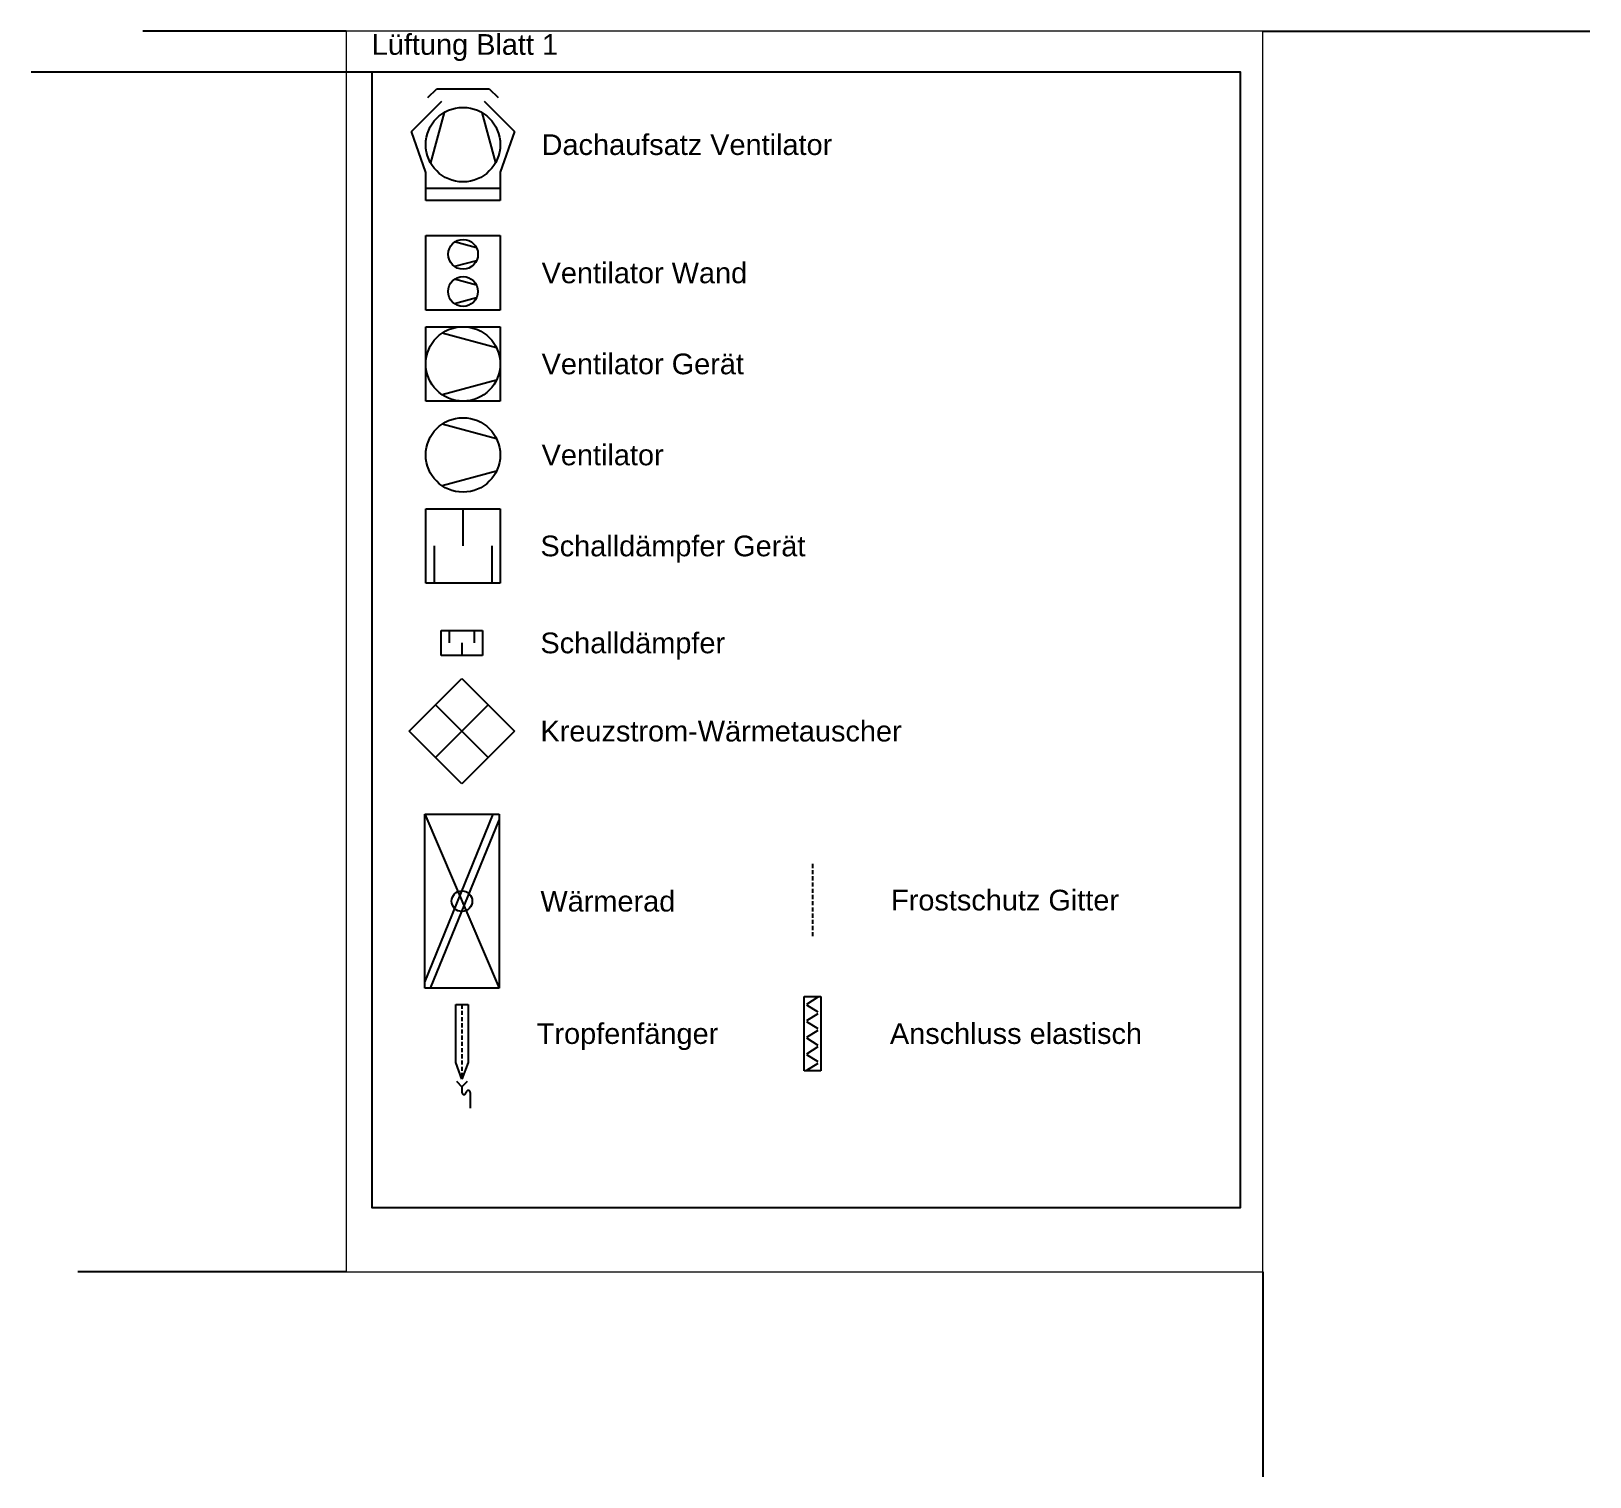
# Paper-space layout 'Blatt 1' of a CAD drawing. Header units: millimetres. Extents: x 837 to 1194, y 48 to 379.
# The model-space entities are those that its viewports show. They can reach past a viewport. Long polylines and large blocks are cut down to what shows.
import ezdxf
from ezdxf.enums import TextEntityAlignment as Align

# ---------------------------------------------------------------- set-up
doc = ezdxf.new("R2010")
doc.units = ezdxf.units.MM
doc.layers.add('Z_Format', color=7, linetype='Continuous', plot=False)
doc.styles.get("Standard").update_dxf_attribs({"font": 'arial.ttf'})

# ---------------------------------------------------------------- blocks, each defined once
blk = doc.blocks.new('Dachaufsatz Ventilator')
for p, q in [((-424, 1244), (-318, 1350)), ((-318, 1350), (318, 1350)), ((318, 1350), (423, 1243)), ((-621, 835), (-256, 1200)), ((256, 1200), (621, 835)), ((-228, 1063), (-393, 455)), ((227, 1063), (391, 455)), ((-450, 337), (-621, 835)), ((621, 835), (450, 344)), ((-450, 150), (-450, 337)), ((450, 344), (450, 150)), ((-450, 150), (450, 150)), ((-450, 0), (-450, 150)), ((450, 0), (-450, 0)), ((450, 150), (450, 0))]:
    blk.add_line(p, q)
blk.add_circle((0, 675), 450)
blk = doc.blocks.new('Ventilator Gerät')
for p, q in [((-450, 450), (450, 450)), ((-450, -450), (-450, 450)), ((450, 450), (450, -450)), ((405, 195), (-252, 373)), ((405, -195), (-252, -373)), ((450, -450), (-450, -450))]:
    blk.add_line(p, q)
blk.add_circle((0, 0), 450)
blk = doc.blocks.new('Ventilator')
for p, q in [((405, 195), (-252, 373)), ((405, -195), (-252, -373))]:
    blk.add_line(p, q)
blk.add_circle((0, 0), 450)
blk = doc.blocks.new('Schalldämpfer Gerät')
for p, q in [((-450, 450), (450, 450)), ((-450, -450), (-450, 450)), ((0, 0), (0, 450)), ((450, 450), (450, -450)), ((-350, 0), (-350, -450)), ((350, 0), (350, -450)), ((450, -450), (-450, -450))]:
    blk.add_line(p, q)
blk = doc.blocks.new('Schalldämpfer')
for p, q in [((-250, -150), (-250, 150)), ((-250, 150), (250, 150)), ((-150, 0), (-150, 150)), ((0, 0), (0, -150)), ((150, 0), (150, 150)), ((250, 150), (250, -150)), ((250, -150), (-250, -150))]:
    blk.add_line(p, q)
blk = doc.blocks.new('Tropfenfänger')
for p, q in [((-75, -250), (-75, 450)), ((-75, 450), (75, 450)), ((0, 450), (0, 400)), ((75, 450), (75, -250)), ((0, 375), (0, 325)), ((0, 300), (0, 250)), ((0, 225), (0, 175)), ((0, 150), (0, 100)), ((0, 75), (0, 25)), ((0, 0), (0, -50)), ((0, -75), (0, -125)), ((0, -150), (0, -200)), ((0, -450), (-75, -250)), ((0, -225), (0, -275)), ((75, -250), (0, -450)), ((0, -300), (0, -350)), ((0, -375), (0, -425)), ((0, -375), (0, -425)), ((-67, -477), (0, -545)), ((0, -545), (68, -477)), ((0, -545), (0, -612)), ((101, -612), (101, -800))]:
    blk.add_line(p, q)
for centre, start, end in [((25, -612), 180, 0), ((76, -612), 0, 180)]:
    blk.add_arc(centre, 25.3, start, end)
blk = doc.blocks.new('Frostschutz Gitter')
for p, q in [((0, 437.5), (0, 387.5)), ((0, 362.5), (0, 312.5)), ((0, 287.5), (0, 237.5)), ((0, 212.5), (0, 162.5)), ((0, 137.5), (0, 87.5)), ((0, 62.5), (0, 12.5)), ((0, -12.5), (0, -62.5)), ((0, -87.5), (0, -137.5)), ((0, -162.5), (0, -212.5)), ((0, -237.5), (0, -287.5)), ((0, -312.5), (0, -362.5)), ((0, -387.5), (0, -437.5)), ((0, -387.5), (0, -437.5))]:
    blk.add_line(p, q)
blk = doc.blocks.new('Wärmerad')
for p, q in [((-450, -1050), (-450, 1050)), ((-450, 1050), (450, 1050)), ((-450, 1050), (450, -1050)), ((-450, -979), (379, 1050)), ((-379, -1050), (450, 979)), ((450, 1050), (450, -1050)), ((450, -1050), (-450, -1050))]:
    blk.add_line(p, q)
blk.add_circle((0, 0), 125)
blk = doc.blocks.new('Kreuzstrom Wärmetauscher')
for p, q in [((-636, 0), (0, 636)), ((0, 636), (636, 0)), ((-318, 318), (318, -318)), ((-318, -318), (318, 318)), ((636, 0), (0, -636)), ((0, -636), (-636, 0))]:
    blk.add_line(p, q)
blk = doc.blocks.new('Anschluss elastisch')
for p, q in [((-100, 450), (100, 450)), ((-100, -450), (-100, 450)), ((-67, 357), (67, 443)), ((100, 450), (100, -450)), ((67, 257), (-67, 343)), ((-67, 157), (67, 243)), ((67, 57), (-67, 143)), ((-67, -43), (67, 43)), ((67, -143), (-67, -57)), ((-67, -243), (67, -157)), ((67, -343), (-67, -257)), ((-67, -443), (67, -357)), ((100, -450), (-100, -450))]:
    blk.add_line(p, q)
blk = doc.blocks.new('Ventilator Wand')
for p, q in [((-450, 450), (450, 450)), ((-450, -450), (-450, 450)), ((450, 450), (450, -450)), ((163, 303), (-101, 374)), ((163, 147), (-101, 76)), ((162, -147), (-101, -76)), ((162, -303), (-101, -374)), ((450, -450), (-450, -450))]:
    blk.add_line(p, q)
for centre in [(1, 225), (0, -225)]:
    blk.add_circle(centre, 180)

msp = doc.modelspace()

# ---------------------------------------------------------------- linework, layer by layer
msp.add_lwpolyline([(5800, 14050), (5800, 330), (16300, 330), (16300, 14050), (5800, 14050)])

# ---------------------------------------------------------------- block references
for name, p in [('Dachaufsatz Ventilator', (6903, 12500)), ('Ventilator Wand', (6903, 11625)), ('Ventilator Gerät', (6903, 10525)), ('Ventilator', (6903, 9425)), ('Schalldämpfer Gerät', (6903, 8325)), ('Schalldämpfer', (6890, 7153)), ('Kreuzstrom Wärmetauscher', (6890, 6087)), ('Wärmerad', (6890, 4032)), ('Frostschutz Gitter', (11127, 4045)), ('Anschluss elastisch', (11127, 2432)), ('Tropfenfänger', (6890, 2332))]:
    msp.add_blockref(name, p)

# ---------------------------------------------------------------- texts
at = {"color": 7}
for s, p in [('Dachaufsatz Ventilator', (7853, 13175)), ('Ventilator Wand', (7853, 11625)), ('Ventilator Gerät', (7853, 10525)), ('Ventilator', (7853, 9425)), ('Schalldämpfer Gerät', (7839, 8325)), ('Schalldämpfer', (7839, 7153)), ('Kreuzstrom-Wärmetauscher', (7839, 6087)), ('Wärmerad', (7839, 4032)), ('Frostschutz Gitter', (12077, 4045)), ('Tropfenfänger', (7795, 2432)), ('Anschluss elastisch ', (12063, 2432))]:
    msp.add_text(s, height=250, dxfattribs=at).set_placement(p, align=Align.MIDDLE_LEFT)
at = {"insert": (5800, 14348), "char_height": 250, "attachment_point": 4}
msp.add_mtext_dynamic_manual_height_columns('Lüftung Blatt 1', width=4100.87, gutter_width=12.5, heights=[0], dxfattribs=at)

psp = doc.layouts.new('Blatt 1')

# ---------------------------------------------------------------- linework, layer by layer
at = {"layer": 'Z_Format'}
for p, q in [((908.75, 379), (862.16, 379)), ((1118.75, 379), (1193.65, 379)), ((914.63, 369.6), (836.61, 369.6)), ((908.75, 94.84), (847.27, 94.84)), ((1118.75, 94.84), (1118.75, 47.9))]:
    psp.add_line(p, q, dxfattribs=at)

# ---------------------------------------------------------------- viewports
at = {"layer": 'Z_Format', "view_target_point": (-2628, -2975.5)}
psp.add_viewport(center=(1013.75, 236.92), size=(210, 284.164), view_center_point=(13658.38, 10024.59), view_height=14993.941, dxfattribs=at)

doc.saveas('drawing.dxf')
